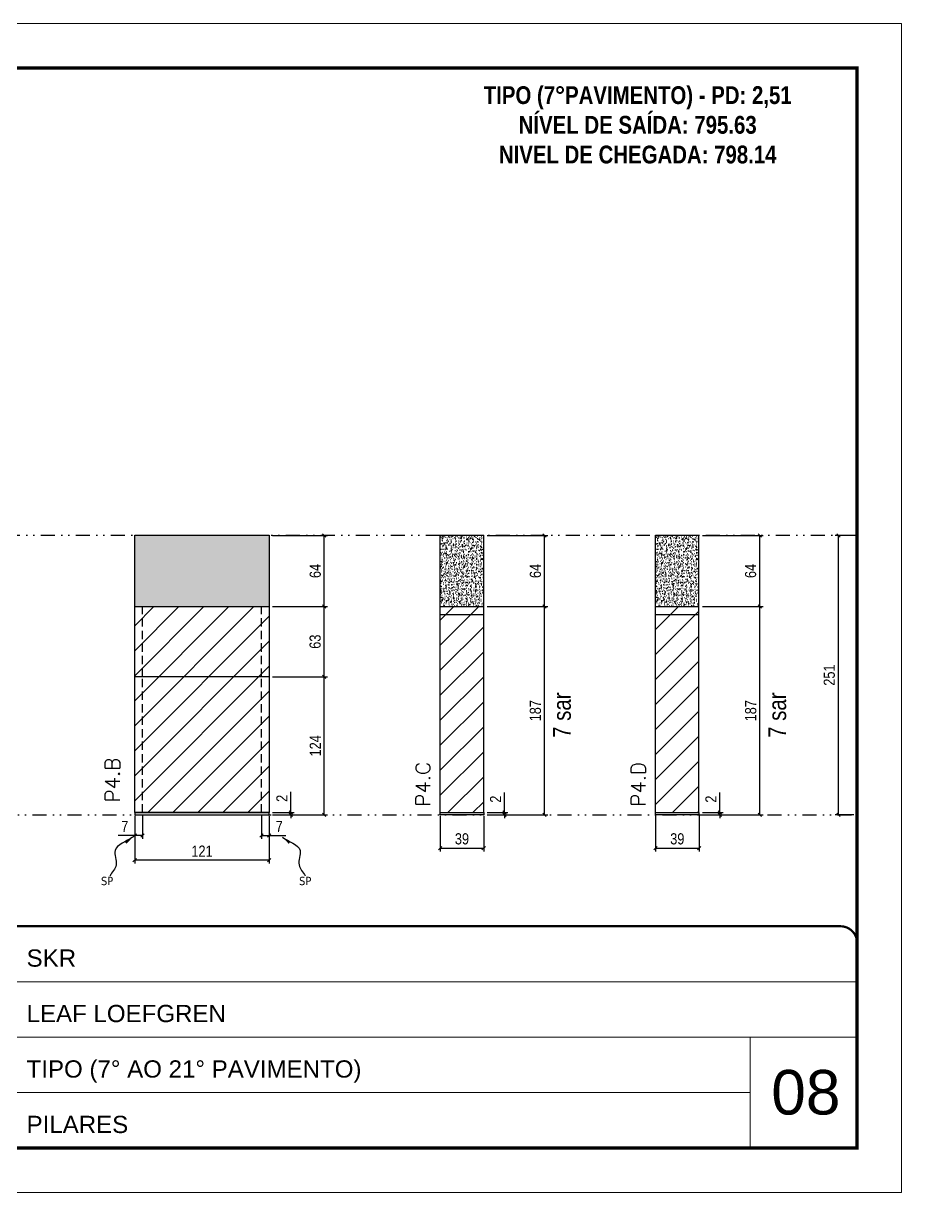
# Model space of a CAD drawing. Extents: x 14400 to 27878, y -21631 to 6985.
# Drawn here: x 19878 to 20667, y 4786 to 5836 of the extents above; entities that cross this region are included whole.
import ezdxf

# ---------------------------------------------------------------- set-up
doc = ezdxf.new("R2010")
doc.units = 0
for name, pattern in [('CONTINUO', [0]), ('DASHED', [0.75, 0.5, -0.25]), ('DIVIDE2', [0.625, 0.25, -0.125, 0, -0.125, 0, -0.125]), ('HIDDEN', [0.375, 0.25, -0.125])]:
    doc.linetypes.add(name, pattern=pattern)
for name, color, linetype, lineweight in [('CARIMBO', 255, 'Continuous', 9), ('Folhas', 255, 'Continuous', 9), ('Hachura', 251, 'Continuous', 9), ('SARRAFO DE PRESSAO', 251, 'DASHED', 9), ('Texto Seção', 7, 'Continuous', 15)]:
    doc.layers.add(name, color=color, linetype=linetype, lineweight=lineweight)
for name, color, linetype in [('COTA', 241, 'Continuous'), ('NOMENCLATURA', 7, 'Continuous'), ('Nível', 160, 'Continuous'), ('Painéis', 200, 'Continuous'), ('SARR_2.2x7', 40, 'Continuous'), ('Sarrafo de Pressão', 42, 'HIDDEN'), ('texto', 7, 'Continuous')]:
    doc.layers.add(name, color=color, linetype=linetype)
doc.styles.add('ARIAL', font='arial.ttf')
doc.styles.add('ARIAL_NARROW', font='ARIALN.TTF', dxfattribs={"height": 0.2})
doc.styles.add('COTA TECNICA', font='techl___.ttf', dxfattribs={"height": 10})
doc.styles.add('COTA TECNICA-50', font='techl___.ttf', dxfattribs={"height": 10})
doc.styles.add('REGUA-120', font='ROMANS.shx', dxfattribs={"height": 15})
doc.styles.add('ROMANC', font='techb___.ttf', dxfattribs={"height": 2.5})
doc.styles.get("Standard").update_dxf_attribs({"font": 'arial.ttf'})
doc.dimstyles.new('COTA PAINEL-50', dxfattribs={"dimtxt": 10, "dimasz": 3, "dimexe": 3, "dimexo": 3, "dimgap": 3, "dimtad": 1, "dimdec": 1, "dimzin": 12, "dimdsep": 46, "dimtxsty": 'COTA TECNICA-50', "dimblk1": 'OBLIQUE', "dimblk2": 'OBLIQUE', "dimsah": 1, "dimcen": 0.9, "dimclrd": 4, "dimclre": 4, "dimclrt": 240, "dimadec": 1, "dimazin": 3, "dimtfac": 1, "dimtdec": 1, "dimtmove": 0, "dimatfit": 3, "dimfxl": 1, "dimtolj": 1, "dimtzin": 12, "dimarcsym": 0})
doc.dimstyles.new('PAINEL', dxfattribs={"dimtxt": 10, "dimasz": 3, "dimexe": 3, "dimexo": 3, "dimgap": 3, "dimtad": 1, "dimdec": 1, "dimzin": 12, "dimdsep": 46, "dimtxsty": 'COTA TECNICA', "dimblk1": 'OBLIQUE', "dimblk2": 'OBLIQUE', "dimsah": 1, "dimcen": 0.9, "dimclrd": 4, "dimclre": 4, "dimclrt": 240, "dimadec": 1, "dimazin": 3, "dimtfac": 1, "dimtdec": 1, "dimtmove": 0, "dimatfit": 3, "dimfxl": 1, "dimtolj": 1, "dimtzin": 12, "dimarcsym": 0})
doc.dimstyles.get("Standard").update_dxf_attribs({"dimtxt": 0.18, "dimasz": 0.18, "dimexe": 0.18, "dimexo": 0.0625, "dimgap": 0.09, "dimtad": 0, "dimtih": 1, "dimtoh": 1, "dimdec": 4, "dimzin": 0, "dimdsep": 46, "dimtxsty": 'Standard', "dimcen": 0.09, "dimadec": 0, "dimazin": 0, "dimtfac": 1, "dimtdec": 4, "dimtofl": 0, "dimtmove": 0, "dimatfit": 3, "dimfxl": 1, "dimtolj": 1, "dimtzin": 0, "dimarcsym": 0})

# ---------------------------------------------------------------- blocks, each defined once
blk = doc.blocks.new('9999999999')
at = {"color": 30, "linetype": 'CONTINUO'}
for p, q in [((98564.6, 34379.6), (99584, 34379.6)), ((98564.6, 34329.8), (99488, 34329.8)), ((99584, 34329.8), (99488, 34329.8)), ((99488, 34329.8), (99488, 34230.2)), ((98564.6, 34280), (99488, 34280))]:
    blk.add_line(p, q, dxfattribs=at)
at = {"color": 30, "linetype": 'CONTINUO', "const_width": 2}
blk.add_lwpolyline([(99584, 34230.2), (99584, 34414.4, 0.414214), (99569, 34429.4), (98229, 34429.4, 0.414214), (98214, 34414.4), (98214, 34245.2, 0.414214), (98229, 34230.2), (99584, 34230.2)], format="xyb", dxfattribs=at)
at = {"layer": 'Folhas'}
blk.add_lwpolyline([(98139, 34190.2), (99624, 34190.2), (99624, 35240.2), (98139, 35240.2)], close=True, dxfattribs=at)
at = {"layer": 'Folhas', "color": 30, "const_width": 3}
blk.add_lwpolyline([(98214, 34230.2), (99584, 34230.2), (99584, 35200.2), (98214, 35200.2)], close=True, dxfattribs=at)
at = {"color": 7, "linetype": 'Continuous', "ltscale": 5, "style": 'ARIAL'}
for s, height, p in [('SKR', 15.48, (98837.7, 34393.1)), ('LEAF LOEFGREN', 15.483, (98837.7, 34343.3)), ('TIPO (7° AO 21° PAVIMENTO)', 15.483, (98837.7, 34293.5)), ('PILARES', 15.48, (98837.7, 34243.7))]:
    blk.add_text(s, height=height, dxfattribs=at).set_placement(p)
blk = doc.blocks.new('_Oblique')
at = {"color": 0, "linetype": 'ByBlock', "lineweight": -2}
blk.add_line((-0.5, -0.5), (0.5, 0.5), dxfattribs=at)
blk = doc.blocks.new('*D807')
at = {"layer": 'COTA', "color": 4, "lineweight": -2, "transparency": 16777216}
for p, q in [((20624, 5376.4), (20607.1, 5376.4)), ((20610.1, 5125.4), (20610.1, 5376.4)), ((20624, 5125.4), (20607.1, 5125.4))]:
    blk.add_line(p, q, dxfattribs=at)
at = {"layer": 'Defpoints', "color": 0, "transparency": 16777216}
for p in [(20610.1, 5376.4), (20627, 5376.4), (20627, 5125.4)]:
    blk.add_point(p, dxfattribs=at)
at = {"layer": 'COTA', "color": 4, "lineweight": -2, "transparency": 16777216, "xscale": 3, "yscale": 3, "zscale": 3}
for p, rotation in [((20610.1, 5376.4), 90), ((20610.1, 5125.4), 270)]:
    blk.add_blockref('_Oblique', p, dxfattribs=dict(at, rotation=rotation))
at = {"layer": 'COTA', "color": 240, "transparency": 16777216, "insert": (20602, 5250.9), "char_height": 10, "attachment_point": 5, "rotation": 90, "style": 'COTA TECNICA'}
blk.add_mtext('\\A1;251', dxfattribs=at)
blk = doc.blocks.new('*D815')
at = {"layer": 'COTA', "color": 4, "lineweight": -2, "transparency": 16777216}
for p, q in [((19977.8, 5124.4), (19977.8, 5081.8)), ((20098.8, 5124.4), (20098.8, 5081.8)), ((20098.8, 5084.8), (19977.8, 5084.8))]:
    blk.add_line(p, q, dxfattribs=at)
at = {"layer": 'Defpoints', "color": 0, "transparency": 16777216}
for p in [(19977.8, 5127.4), (20098.8, 5127.4), (19977.8, 5084.8)]:
    blk.add_point(p, dxfattribs=at)
at = {"layer": 'COTA', "color": 4, "lineweight": -2, "transparency": 16777216, "xscale": 3, "yscale": 3, "zscale": 3, "rotation": 180}
blk.add_blockref('_Oblique', (19977.8, 5084.8), dxfattribs=at)
at = {"layer": 'COTA', "color": 4, "lineweight": -2, "transparency": 16777216, "xscale": 3, "yscale": 3, "zscale": 3}
blk.add_blockref('_Oblique', (20098.8, 5084.8), dxfattribs=at)
at = {"layer": 'COTA', "color": 240, "transparency": 16777216, "insert": (20038.3, 5092.8), "char_height": 10, "attachment_point": 5, "style": 'COTA TECNICA'}
blk.add_mtext('\\A1;121', dxfattribs=at)
blk = doc.blocks.new('*D816')
at = {"layer": 'COTA', "color": 4, "lineweight": -2, "transparency": 16777216}
for p, q in [((20091.8, 5124.4), (20091.8, 5103.9)), ((20098.8, 5122.4), (20098.8, 5103.9)), ((20091.8, 5106.9), (20098.8, 5106.9)), ((20098.8, 5106.9), (20113.5, 5106.9))]:
    blk.add_line(p, q, dxfattribs=at)
at = {"layer": 'Defpoints', "color": 0, "transparency": 16777216}
for p in [(20091.8, 5127.4), (20098.8, 5125.4), (20098.8, 5106.9)]:
    blk.add_point(p, dxfattribs=at)
at = {"layer": 'COTA', "color": 4, "lineweight": -2, "transparency": 16777216, "xscale": 3, "yscale": 3, "zscale": 3, "rotation": 180}
blk.add_blockref('_Oblique', (20091.8, 5106.9), dxfattribs=at)
at = {"layer": 'COTA', "color": 4, "lineweight": -2, "transparency": 16777216, "xscale": 3, "yscale": 3, "zscale": 3}
blk.add_blockref('_Oblique', (20098.8, 5106.9), dxfattribs=at)
at = {"layer": 'COTA', "color": 240, "transparency": 16777216, "insert": (20107.7, 5115), "char_height": 10, "attachment_point": 5, "style": 'COTA TECNICA-50'}
blk.add_mtext('\\A1;7', dxfattribs=at)
blk = doc.blocks.new('*D817')
at = {"layer": 'COTA', "color": 4, "lineweight": -2, "transparency": 16777216}
for p, q in [((19984.8, 5124.4), (19984.8, 5103.9)), ((19977.8, 5122.4), (19977.8, 5103.9)), ((19977.8, 5106.9), (19963.1, 5106.9)), ((19984.8, 5106.9), (19977.8, 5106.9))]:
    blk.add_line(p, q, dxfattribs=at)
at = {"layer": 'Defpoints', "color": 0, "transparency": 16777216}
for p in [(19977.8, 5125.4), (19984.8, 5127.4), (19977.8, 5106.9)]:
    blk.add_point(p, dxfattribs=at)
at = {"layer": 'COTA', "color": 4, "lineweight": -2, "transparency": 16777216, "xscale": 3, "yscale": 3, "zscale": 3, "rotation": 180}
blk.add_blockref('_Oblique', (19977.8, 5106.9), dxfattribs=at)
at = {"layer": 'COTA', "color": 4, "lineweight": -2, "transparency": 16777216, "xscale": 3, "yscale": 3, "zscale": 3}
blk.add_blockref('_Oblique', (19984.8, 5106.9), dxfattribs=at)
at = {"layer": 'COTA', "color": 240, "transparency": 16777216, "insert": (19968.9, 5115), "char_height": 10, "attachment_point": 5, "style": 'COTA TECNICA-50'}
blk.add_mtext('\\A1;7', dxfattribs=at)
blk = doc.blocks.new('*D819')
at = {"layer": 'COTA', "color": 4, "linetype": 'ByBlock', "lineweight": -2, "transparency": 16777216}
for p, q in [((20101.8, 5249.4), (20151.2, 5249.4)), ((20148.2, 5125.4), (20148.2, 5249.4)), ((20101.8, 5125.4), (20151.2, 5125.4))]:
    blk.add_line(p, q, dxfattribs=at)
at = {"layer": 'Defpoints', "color": 0, "linetype": 'ByBlock', "transparency": 16777216}
for p in [(20098.8, 5249.4), (20148.2, 5249.4), (20098.8, 5125.4)]:
    blk.add_point(p, dxfattribs=at)
at = {"layer": 'COTA', "color": 4, "linetype": 'ByBlock', "lineweight": -2, "transparency": 16777216, "xscale": 3, "yscale": 3, "zscale": 3}
for p, rotation in [((20148.2, 5249.4), 90), ((20148.2, 5125.4), 270)]:
    blk.add_blockref('_Oblique', p, dxfattribs=dict(at, rotation=rotation))
at = {"layer": 'COTA', "color": 240, "linetype": 'ByBlock', "transparency": 16777216, "insert": (20140.1, 5187.4), "char_height": 10, "attachment_point": 5, "rotation": 90, "style": 'COTA TECNICA'}
blk.add_mtext('\\A1;124', dxfattribs=at)
blk = doc.blocks.new('*D818')
at = {"layer": 'COTA', "color": 4, "lineweight": -2, "transparency": 16777216}
for p, q in [((20118.1, 5127.4), (20118.1, 5146.2)), ((20101.8, 5127.4), (20121.1, 5127.4)), ((20101.8, 5125.4), (20121.1, 5125.4)), ((20118.1, 5125.4), (20118.1, 5127.4)), ((20118.1, 5125.4), (20118.1, 5122.4))]:
    blk.add_line(p, q, dxfattribs=at)
at = {"layer": 'Defpoints', "color": 0, "transparency": 16777216}
for p in [(20098.8, 5127.4), (20098.8, 5125.4), (20118.1, 5125.4)]:
    blk.add_point(p, dxfattribs=at)
at = {"layer": 'COTA', "color": 4, "lineweight": -2, "transparency": 16777216, "xscale": 3, "yscale": 3, "zscale": 3}
for p, rotation in [((20118.1, 5127.4), 270), ((20118.1, 5125.4), 90)]:
    blk.add_blockref('_Oblique', p, dxfattribs=dict(at, rotation=rotation))
at = {"layer": 'COTA', "color": 240, "transparency": 16777216, "insert": (20110.1, 5140.2), "char_height": 10, "attachment_point": 5, "rotation": 90, "style": 'COTA TECNICA-50'}
blk.add_mtext('\\A1;2', dxfattribs=at)
blk = doc.blocks.new('*D820')
at = {"layer": 'COTA', "color": 4, "linetype": 'ByBlock', "lineweight": -2, "transparency": 16777216}
for p, q in [((20101.8, 5249.4), (20151.2, 5249.4)), ((20148.2, 5125.4), (20148.2, 5249.4)), ((20101.8, 5125.4), (20151.2, 5125.4))]:
    blk.add_line(p, q, dxfattribs=at)
at = {"layer": 'Defpoints', "color": 0, "linetype": 'ByBlock', "transparency": 16777216}
for p in [(20098.8, 5249.4), (20148.2, 5249.4), (20098.8, 5125.4)]:
    blk.add_point(p, dxfattribs=at)
at = {"layer": 'COTA', "color": 4, "linetype": 'ByBlock', "lineweight": -2, "transparency": 16777216, "xscale": 3, "yscale": 3, "zscale": 3}
for p, rotation in [((20148.2, 5249.4), 90), ((20148.2, 5125.4), 270)]:
    blk.add_blockref('_Oblique', p, dxfattribs=dict(at, rotation=rotation))
at = {"layer": 'COTA', "color": 240, "linetype": 'ByBlock', "transparency": 16777216, "insert": (20140.1, 5187.4), "char_height": 10, "attachment_point": 5, "rotation": 90, "style": 'COTA TECNICA'}
blk.add_mtext('\\A1;124', dxfattribs=at)
blk = doc.blocks.new('*D821')
at = {"layer": 'COTA', "color": 4, "lineweight": -2, "transparency": 16777216}
for p, q in [((20252.4, 5124.4), (20252.4, 5092.5)), ((20291.4, 5124.4), (20291.4, 5092.5)), ((20252.4, 5095.5), (20291.4, 5095.5))]:
    blk.add_line(p, q, dxfattribs=at)
at = {"layer": 'Defpoints', "color": 0, "transparency": 16777216}
for p in [(20252.4, 5127.4), (20291.4, 5127.4), (20291.4, 5095.5)]:
    blk.add_point(p, dxfattribs=at)
at = {"layer": 'COTA', "color": 4, "lineweight": -2, "transparency": 16777216, "xscale": 3, "yscale": 3, "zscale": 3, "rotation": 180}
blk.add_blockref('_Oblique', (20252.4, 5095.5), dxfattribs=at)
at = {"layer": 'COTA', "color": 4, "lineweight": -2, "transparency": 16777216, "xscale": 3, "yscale": 3, "zscale": 3}
blk.add_blockref('_Oblique', (20291.4, 5095.5), dxfattribs=at)
at = {"layer": 'COTA', "color": 240, "transparency": 16777216, "insert": (20271.9, 5103.8), "char_height": 10, "attachment_point": 5, "style": 'COTA TECNICA'}
blk.add_mtext('\\A1;39', dxfattribs=at)
blk = doc.blocks.new('*D822')
at = {"layer": 'COTA', "color": 4, "lineweight": -2, "transparency": 16777216}
for p, q in [((20310.1, 5127.4), (20310.1, 5145.5)), ((20294.4, 5127.4), (20313.1, 5127.4)), ((20294.4, 5125.4), (20313.1, 5125.4)), ((20310.1, 5125.4), (20310.1, 5127.4)), ((20310.1, 5125.4), (20310.1, 5122.4))]:
    blk.add_line(p, q, dxfattribs=at)
at = {"layer": 'Defpoints', "color": 0, "transparency": 16777216}
for p in [(20291.4, 5127.4), (20291.4, 5125.4), (20310.1, 5127.4)]:
    blk.add_point(p, dxfattribs=at)
at = {"layer": 'COTA', "color": 4, "lineweight": -2, "transparency": 16777216, "xscale": 3, "yscale": 3, "zscale": 3}
for p, rotation in [((20310.1, 5127.4), 270), ((20310.1, 5125.4), 90)]:
    blk.add_blockref('_Oblique', p, dxfattribs=dict(at, rotation=rotation))
at = {"layer": 'COTA', "color": 240, "transparency": 16777216, "insert": (20302.1, 5139.5), "char_height": 10, "attachment_point": 5, "rotation": 90, "style": 'COTA TECNICA-50'}
blk.add_mtext('\\A1;2', dxfattribs=at)
blk = doc.blocks.new('*D823')
at = {"layer": 'COTA', "color": 4, "lineweight": -2, "transparency": 16777216}
for p, q in [((20294.4, 5312.4), (20349, 5312.4)), ((20346, 5125.4), (20346, 5312.4)), ((20294.4, 5125.4), (20349, 5125.4))]:
    blk.add_line(p, q, dxfattribs=at)
at = {"layer": 'Defpoints', "color": 0, "transparency": 16777216}
for p in [(20291.4, 5312.4), (20346, 5312.4), (20291.4, 5125.4)]:
    blk.add_point(p, dxfattribs=at)
at = {"layer": 'COTA', "color": 4, "lineweight": -2, "transparency": 16777216, "xscale": 3, "yscale": 3, "zscale": 3}
for p, rotation in [((20346, 5312.4), 90), ((20346, 5125.4), 270)]:
    blk.add_blockref('_Oblique', p, dxfattribs=dict(at, rotation=rotation))
at = {"layer": 'COTA', "color": 240, "transparency": 16777216, "insert": (20337.9, 5218.9), "char_height": 10, "attachment_point": 5, "rotation": 90, "style": 'COTA TECNICA'}
blk.add_mtext('\\A1;187', dxfattribs=at)
blk = doc.blocks.new('*D824')
at = {"layer": 'COTA', "color": 4, "lineweight": -2, "transparency": 16777216}
for p, q in [((20445.9, 5124.4), (20445.9, 5092.5)), ((20484.9, 5124.4), (20484.9, 5092.5)), ((20445.9, 5095.5), (20484.9, 5095.5))]:
    blk.add_line(p, q, dxfattribs=at)
at = {"layer": 'Defpoints', "color": 0, "transparency": 16777216}
for p in [(20445.9, 5127.4), (20484.9, 5127.4), (20484.9, 5095.5)]:
    blk.add_point(p, dxfattribs=at)
at = {"layer": 'COTA', "color": 4, "lineweight": -2, "transparency": 16777216, "xscale": 3, "yscale": 3, "zscale": 3, "rotation": 180}
blk.add_blockref('_Oblique', (20445.9, 5095.5), dxfattribs=at)
at = {"layer": 'COTA', "color": 4, "lineweight": -2, "transparency": 16777216, "xscale": 3, "yscale": 3, "zscale": 3}
blk.add_blockref('_Oblique', (20484.9, 5095.5), dxfattribs=at)
at = {"layer": 'COTA', "color": 240, "transparency": 16777216, "insert": (20465.4, 5103.8), "char_height": 10, "attachment_point": 5, "style": 'COTA TECNICA'}
blk.add_mtext('\\A1;39', dxfattribs=at)
blk = doc.blocks.new('*D825')
at = {"layer": 'COTA', "color": 4, "lineweight": -2, "transparency": 16777216}
for p, q in [((20503.6, 5127.4), (20503.6, 5145.5)), ((20487.9, 5127.4), (20506.6, 5127.4)), ((20487.9, 5125.4), (20506.6, 5125.4)), ((20503.6, 5125.4), (20503.6, 5127.4)), ((20503.6, 5125.4), (20503.6, 5122.4))]:
    blk.add_line(p, q, dxfattribs=at)
at = {"layer": 'Defpoints', "color": 0, "transparency": 16777216}
for p in [(20484.9, 5127.4), (20484.9, 5125.4), (20503.6, 5127.4)]:
    blk.add_point(p, dxfattribs=at)
at = {"layer": 'COTA', "color": 4, "lineweight": -2, "transparency": 16777216, "xscale": 3, "yscale": 3, "zscale": 3}
for p, rotation in [((20503.6, 5127.4), 270), ((20503.6, 5125.4), 90)]:
    blk.add_blockref('_Oblique', p, dxfattribs=dict(at, rotation=rotation))
at = {"layer": 'COTA', "color": 240, "transparency": 16777216, "insert": (20495.6, 5139.5), "char_height": 10, "attachment_point": 5, "rotation": 90, "style": 'COTA TECNICA-50'}
blk.add_mtext('\\A1;2', dxfattribs=at)
blk = doc.blocks.new('*D826')
at = {"layer": 'COTA', "color": 4, "lineweight": -2, "transparency": 16777216}
for p, q in [((20487.9, 5312.4), (20542.5, 5312.4)), ((20539.5, 5125.4), (20539.5, 5312.4)), ((20487.9, 5125.4), (20542.5, 5125.4))]:
    blk.add_line(p, q, dxfattribs=at)
at = {"layer": 'Defpoints', "color": 0, "transparency": 16777216}
for p in [(20484.9, 5312.4), (20539.5, 5312.4), (20484.9, 5125.4)]:
    blk.add_point(p, dxfattribs=at)
at = {"layer": 'COTA', "color": 4, "lineweight": -2, "transparency": 16777216, "xscale": 3, "yscale": 3, "zscale": 3}
for p, rotation in [((20539.5, 5312.4), 90), ((20539.5, 5125.4), 270)]:
    blk.add_blockref('_Oblique', p, dxfattribs=dict(at, rotation=rotation))
at = {"layer": 'COTA', "color": 240, "transparency": 16777216, "insert": (20531.4, 5218.9), "char_height": 10, "attachment_point": 5, "rotation": 90, "style": 'COTA TECNICA'}
blk.add_mtext('\\A1;187', dxfattribs=at)
blk = doc.blocks.new('*D970')
at = {"layer": 'COTA', "color": 4, "lineweight": -2, "transparency": 16777216}
for p, q in [((20101.8, 5312.4), (20151.2, 5312.4)), ((20148.2, 5249.4), (20148.2, 5312.4)), ((20101.8, 5249.4), (20151.2, 5249.4))]:
    blk.add_line(p, q, dxfattribs=at)
at = {"layer": 'Defpoints', "color": 0, "transparency": 16777216}
for p in [(20098.8, 5312.4), (20148.2, 5312.4), (20098.8, 5249.4)]:
    blk.add_point(p, dxfattribs=at)
at = {"layer": 'COTA', "color": 4, "lineweight": -2, "transparency": 16777216, "xscale": 3, "yscale": 3, "zscale": 3}
for p, rotation in [((20148.2, 5312.4), 90), ((20148.2, 5249.4), 270)]:
    blk.add_blockref('_Oblique', p, dxfattribs=dict(at, rotation=rotation))
at = {"layer": 'COTA', "color": 240, "transparency": 16777216, "insert": (20140, 5280.9), "char_height": 10, "attachment_point": 5, "rotation": 90, "style": 'COTA TECNICA'}
blk.add_mtext('\\A1;63', dxfattribs=at)
blk = doc.blocks.new('*D971')
at = {"layer": 'COTA', "color": 4, "lineweight": -2, "transparency": 16777216}
for p, q in [((20101.8, 5376.4), (20151.2, 5376.4)), ((20148.2, 5312.4), (20148.2, 5376.4)), ((20101.8, 5312.4), (20151.2, 5312.4))]:
    blk.add_line(p, q, dxfattribs=at)
at = {"layer": 'Defpoints', "color": 0, "transparency": 16777216}
for p in [(20098.8, 5376.4), (20148.2, 5376.4), (20098.8, 5312.4)]:
    blk.add_point(p, dxfattribs=at)
at = {"layer": 'COTA', "color": 4, "lineweight": -2, "transparency": 16777216, "xscale": 3, "yscale": 3, "zscale": 3}
for p, rotation in [((20148.2, 5376.4), 90), ((20148.2, 5312.4), 270)]:
    blk.add_blockref('_Oblique', p, dxfattribs=dict(at, rotation=rotation))
at = {"layer": 'COTA', "color": 240, "transparency": 16777216, "insert": (20140.1, 5344.4), "char_height": 10, "attachment_point": 5, "rotation": 90, "style": 'COTA TECNICA'}
blk.add_mtext('\\A1;64', dxfattribs=at)
blk = doc.blocks.new('*D976')
at = {"layer": 'COTA', "color": 4, "lineweight": -2, "transparency": 16777216}
for p, q in [((20294.4, 5376.4), (20349, 5376.4)), ((20346, 5312.4), (20346, 5376.4)), ((20294.4, 5312.4), (20349, 5312.4))]:
    blk.add_line(p, q, dxfattribs=at)
at = {"layer": 'Defpoints', "color": 0, "transparency": 16777216}
for p in [(20291.4, 5376.4), (20346, 5376.4), (20291.4, 5312.4)]:
    blk.add_point(p, dxfattribs=at)
at = {"layer": 'COTA', "color": 4, "lineweight": -2, "transparency": 16777216, "xscale": 3, "yscale": 3, "zscale": 3}
for p, rotation in [((20346, 5376.4), 90), ((20346, 5312.4), 270)]:
    blk.add_blockref('_Oblique', p, dxfattribs=dict(at, rotation=rotation))
at = {"layer": 'COTA', "color": 240, "transparency": 16777216, "insert": (20337.9, 5344.4), "char_height": 10, "attachment_point": 5, "rotation": 90, "style": 'COTA TECNICA'}
blk.add_mtext('\\A1;64', dxfattribs=at)
blk = doc.blocks.new('*D977')
at = {"layer": 'COTA', "color": 4, "lineweight": -2, "transparency": 16777216}
for p, q in [((20487.9, 5376.4), (20542.5, 5376.4)), ((20539.5, 5312.4), (20539.5, 5376.4)), ((20487.9, 5312.4), (20542.5, 5312.4))]:
    blk.add_line(p, q, dxfattribs=at)
at = {"layer": 'Defpoints', "color": 0, "transparency": 16777216}
for p in [(20484.9, 5376.4), (20539.5, 5376.4), (20484.9, 5312.4)]:
    blk.add_point(p, dxfattribs=at)
at = {"layer": 'COTA', "color": 4, "lineweight": -2, "transparency": 16777216, "xscale": 3, "yscale": 3, "zscale": 3}
for p, rotation in [((20539.5, 5376.4), 90), ((20539.5, 5312.4), 270)]:
    blk.add_blockref('_Oblique', p, dxfattribs=dict(at, rotation=rotation))
at = {"layer": 'COTA', "color": 240, "transparency": 16777216, "insert": (20531.3, 5344.4), "char_height": 10, "attachment_point": 5, "rotation": 90, "style": 'COTA TECNICA'}
blk.add_mtext('\\A1;64', dxfattribs=at)

msp = doc.modelspace()

# ---------------------------------------------------------------- hatches: boundary and pattern name
at = {"layer": 'COTA', "linetype": 'ByBlock'}
h = msp.add_hatch(dxfattribs=at)
h.set_pattern_fill('AR-CONC', color=256, scale=0.03)
h.paths.add_polyline_path([(20098.805, 5376.435), (19977.805, 5376.435), (19977.805, 5312.435), (20098.805, 5312.435)])
h = msp.add_hatch(dxfattribs=at)
h.set_pattern_fill('AR-CONC', color=256, scale=0.03)
h.set_pattern_definition([(50, (2969.978, 10282.176), (5.4655401, -0.4781726), [0.5715, -6.2865]), (355, (2969.978, 10282.176), (-1.0573026, 5.7317054), [0.4572, -5.0292175]), (100.451445, (2970.4334, 10282.136), (4.4082374, 5.2535326), [0.4857003, -5.3427073]), (46.1842, (2969.978, 10283.7), (8.1323712, -1.2612698), [0.85725, -9.42975]), (96.63556, (2970.656, 10283.595), (7.122124, 7.4227837), [0.7285507, -8.0140682]), (351.18415, (2969.978, 10283.7), (7.122124, 7.4227837), [0.685799, -7.543792]), (21, (2970.74, 10283.319), (4.5484317, -3.067956), [0.5715, -6.2865]), (326, (2970.74, 10283.319), (1.8540609, 5.525639), [0.4572, -5.0292]), (71.451445, (2971.119, 10283.0633), (6.4024926, 2.457683), [0.4857003, -5.3426981]), (37.5, (2969.978, 10282.176), (0.0926581, 2.53665117), [0, -4.96824, 0, -5.1054, 0, -5.04825]), (7.5, (2969.978, 10282.176), (2.00458988, 3.00541724), [0, -2.91084, 0, -4.85394, 0, -1.92405]), (327.5, (2968.2787, 10282.176), (4.06771786, -0.17186232), [0, -1.905, 0, -5.9436, 0, -7.8867]), (317.5, (2967.5167, 10282.176), (4.44387544, 0.7627947), [0, -2.4765, 0, -3.94716, 0, -5.6007])])
h.paths.add_polyline_path([(20291.41, 5376.435), (20252.41, 5376.435), (20252.41, 5312.435), (20291.41, 5312.435)])
h = msp.add_hatch(dxfattribs=at)
h.set_pattern_fill('AR-CONC', color=256, scale=0.03)
h.set_pattern_definition([(50, (3163.4526, 10282.176), (5.4655401, -0.4781726), [0.5715, -6.2865]), (355, (3163.4526, 10282.176), (-1.0573026, 5.7317054), [0.4572, -5.0292175]), (100.451445, (3163.908, 10282.136), (4.4082374, 5.2535326), [0.4857003, -5.3427073]), (46.1842, (3163.4526, 10283.7), (8.1323712, -1.2612698), [0.85725, -9.42975]), (96.63556, (3164.13, 10283.595), (7.122124, 7.4227837), [0.7285507, -8.0140682]), (351.18415, (3163.453, 10283.7), (7.122124, 7.4227837), [0.685799, -7.543792]), (21, (3164.2146, 10283.319), (4.5484317, -3.067956), [0.5715, -6.2865]), (326, (3164.2146, 10283.319), (1.8540609, 5.525639), [0.4572, -5.0292]), (71.451445, (3164.5937, 10283.0633), (6.4024926, 2.457683), [0.4857003, -5.3426981]), (37.5, (3163.4526, 10282.176), (0.0926581, 2.53665117), [0, -4.96824, 0, -5.1054, 0, -5.04825]), (7.5, (3163.4526, 10282.176), (2.00458988, 3.00541724), [0, -2.91084, 0, -4.85394, 0, -1.92405]), (327.5, (3161.7534, 10282.176), (4.06771786, -0.17186232), [0, -1.905, 0, -5.9436, 0, -7.8867]), (317.5, (3160.9914, 10282.176), (4.44387544, 0.7627947), [0, -2.4765, 0, -3.94716, 0, -5.6007])])
h.paths.add_polyline_path([(20484.885, 5376.435), (20445.885, 5376.435), (20445.885, 5312.435), (20484.885, 5312.435)])
at = {"layer": 'Hachura'}
h = msp.add_hatch(dxfattribs=at)
h.set_pattern_fill('ANSI31', color=256, scale=5)
h.paths.add_polyline_path([(19822.061, 5249.435), (19701.061, 5249.435), (19701.061, 5127.435), (19822.061, 5127.435)])
h.paths.add_polyline_path([(20098.805, 5249.435), (19977.805, 5249.435), (19977.805, 5127.435), (20098.805, 5127.435)])
h.paths.add_polyline_path([(20098.805, 5312.435), (19977.805, 5312.435), (19977.805, 5249.435), (20098.805, 5249.435)])
h = msp.add_hatch(dxfattribs=at)
h.set_pattern_fill('ANSI31', color=256, scale=5)
h.paths.add_polyline_path([(20291.41, 5312.435), (20252.41, 5312.435), (20252.41, 5127.435), (20291.41, 5127.435)])
h.paths.add_polyline_path([(20484.885, 5312.435), (20445.885, 5312.435), (20445.885, 5127.435), (20484.885, 5127.435)])

# ---------------------------------------------------------------- linework, layer by layer
at = {"layer": 'COTA'}
for p, q in [((19977.805, 5312.435), (19977.805, 5376.435)), ((19977.805, 5376.435), (20098.805, 5376.435)), ((20098.805, 5376.435), (20098.805, 5312.435))]:
    msp.add_line(p, q, dxfattribs=at)
at = {"layer": 'COTA', "linetype": 'ByBlock'}
for p, q in [((20252.41, 5376.435), (20291.41, 5376.435)), ((20252.41, 5312.435), (20252.41, 5376.435)), ((20291.41, 5312.435), (20291.41, 5376.435)), ((20445.885, 5376.435), (20484.885, 5376.435)), ((20445.885, 5312.435), (20445.885, 5376.435)), ((20484.885, 5312.435), (20484.885, 5376.435))]:
    msp.add_line(p, q, dxfattribs=at)
at = {"layer": 'Nível', "color": 4, "linetype": 'DIVIDE2', "ltscale": 50}
for p, q in [((19641.889, 5376.435), (20626.967, 5376.435)), ((19256.967, 5125.435), (20626.967, 5125.435))]:
    msp.add_line(p, q, dxfattribs=at)
at = {"layer": 'Painéis'}
for p, q in [((20252.41, 5127.435), (20252.41, 5313.198)), ((20445.885, 5127.435), (20445.885, 5313.198)), ((19977.805, 5127.435), (19977.805, 5312.435)), ((19977.805, 5312.435), (20098.805, 5312.435)), ((20098.805, 5312.435), (20098.805, 5127.435)), ((20252.41, 5312.435), (20291.41, 5312.435)), ((20291.41, 5127.435), (20291.41, 5312.435)), ((20445.885, 5312.435), (20484.885, 5312.435)), ((20484.885, 5127.435), (20484.885, 5312.435)), ((20098.805, 5249.435), (19977.805, 5249.435)), ((19977.805, 5127.435), (20098.805, 5127.435)), ((20252.41, 5127.435), (20291.41, 5127.435)), ((20252.41, 5127.435), (20291.41, 5127.435)), ((20252.41, 5125.435), (20252.41, 5127.435)), ((20291.41, 5125.435), (20252.41, 5125.435)), ((20291.41, 5127.435), (20291.41, 5125.435)), ((20445.885, 5127.435), (20484.885, 5127.435)), ((20445.885, 5127.435), (20484.885, 5127.435)), ((20445.885, 5125.435), (20445.885, 5127.435)), ((20484.885, 5125.435), (20445.885, 5125.435)), ((20484.885, 5127.435), (20484.885, 5125.435))]:
    msp.add_line(p, q, dxfattribs=at)
msp.add_lwpolyline([(20098.805, 5127.435), (19977.805, 5127.435), (19977.805, 5125.435), (20098.805, 5125.435)], close=True, dxfattribs=at)
at = {"layer": 'SARR_2.2x7'}
for p, q in [((20252.41, 5305.435), (20291.41, 5305.435)), ((20445.885, 5305.435), (20484.885, 5305.435))]:
    msp.add_line(p, q, dxfattribs=at)
at = {"layer": 'Sarrafo de Pressão', "ltscale": 30}
for p, q in [((19984.805, 5249.435), (19984.805, 5312.435)), ((20091.805, 5249.435), (20091.805, 5312.435)), ((19984.805, 5127.435), (19984.805, 5249.435)), ((20091.805, 5127.435), (20091.805, 5249.435))]:
    msp.add_line(p, q, dxfattribs=at)

# ---------------------------------------------------------------- block references
at = {"layer": 'SARRAFO DE PRESSAO', "color": 6, "linetype": 'ByBlock'}
msp.add_blockref('9999999999', (-78957.011, -29404.053), dxfattribs=at)

# ---------------------------------------------------------------- texts
at = {"layer": 'CARIMBO', "style": 'ARIAL'}
msp.add_text('08', height=40, dxfattribs=at).set_placement((20549.828, 4856.296))
at = {"layer": 'NOMENCLATURA', "style": 'ARIAL_NARROW'}
for p in [(20369.692, 5194.528), (20563.167, 5194.528)]:
    msp.add_text('7 sar', height=16, rotation=90, dxfattribs=at).set_placement(p)
at = {"layer": 'NOMENCLATURA', "color": 2, "insert": (20429.806, 5779.737), "char_height": 16, "attachment_point": 2, "style": 'ROMANC'}
msp.add_mtext_dynamic_manual_height_columns('TIPO (7°PAVIMENTO) - PD: 2,51\\PNÍVEL DE SAÍDA: 795.63\\PNIVEL DE CHEGADA: 798.14', width=432.35115, gutter_width=1, heights=[0], dxfattribs=at)
at = {"layer": 'texto', "color": 0, "char_height": 7.5, "attachment_point": 5}
for insert in [(19953.028, 5065.944), (20131.053, 5065.944)]:
    msp.add_mtext('{\\fTahoma|b0|i0|c0|p34;\\C4;SP}', dxfattribs=dict(at, insert=insert))
at = {"layer": 'Texto Seção', "char_height": 13, "width": 285.32988, "attachment_point": 7, "rotation": 90, "style": 'REGUA-120'}
for s, insert in [('P4.B', (19964.334, 5136.687)), ('P4.C', (20243.37, 5132.847)), ('P4.D', (20436.844, 5132.847))]:
    msp.add_mtext(s, dxfattribs=dict(at, insert=insert))

# ---------------------------------------------------------------- dimensions: what is measured, and where the dimension line sits
at = {"layer": 'COTA'}
for base, p1, p2, angle, dimstyle, picture, middle in [((20148.172, 5376.435), (20098.805, 5312.435), (20098.805, 5376.435), 90, 'PAINEL', '*D971', (20140.07, 5344.435)), ((20345.977, 5376.435), (20291.41, 5312.435), (20291.41, 5376.435), 90, 'PAINEL', '*D976', (20337.875, 5344.435)), ((20539.452, 5376.435), (20484.885, 5312.435), (20484.885, 5376.435), 90, 'PAINEL', '*D977', (20531.349, 5344.435)), ((20610.132, 5376.435), (20626.967, 5125.435), (20626.967, 5376.435), 90, 'PAINEL', '*D807', (20602.023, 5250.935)), ((20148.172, 5312.435), (20098.805, 5249.435), (20098.805, 5312.435), 90, 'PAINEL', '*D970', (20139.953, 5280.935)), ((19977.805, 5106.925), (19984.805, 5127.435), (19977.805, 5125.435), 180, 'COTA PAINEL-50', '*D817', (19968.94, 5114.998))]:
    dim = msp.add_linear_dim(base=base, p1=p1, p2=p2, angle=angle, dimstyle=dimstyle, dxfattribs=at)
    dim.commit()
    dim.dimension.update_dxf_attribs({"geometry": picture, "text_midpoint": middle})
for base, p1, p2, angle, picture, middle in [((20345.977, 5312.435), (20291.41, 5125.435), (20291.41, 5312.435), 90, '*D823', (20337.882, 5218.935)), ((20539.452, 5312.435), (20484.885, 5125.435), (20484.885, 5312.435), 90, '*D826', (20531.356, 5218.935)), ((19977.805, 5084.757), (20098.805, 5127.435), (19977.805, 5127.435), 180, '*D815', (20038.305, 5092.816))]:
    dim = msp.add_linear_dim(base=base, p1=p1, p2=p2, angle=angle, dimstyle='PAINEL', override={"dimarcsym": 2}, dxfattribs=at)
    dim.commit()
    dim.dimension.update_dxf_attribs({"geometry": picture, "text_midpoint": middle})
at = {"layer": 'COTA', "linetype": 'ByBlock'}
for picture in ['*D819', '*D820']:
    dim = msp.add_aligned_dim(p1=(20098.805, 5125.435), p2=(20098.805, 5249.435), distance=-49.367, dimstyle='PAINEL', dxfattribs=at)
    dim.commit()
    dim.dimension.update_dxf_attribs({"geometry": picture, "text_midpoint": (20140.099, 5187.435)})
at = {"layer": 'COTA'}
for base, p1, p2, picture, middle in [((20118.063, 5125.435), (20098.805, 5127.435), (20098.805, 5125.435), '*D818', (20118.063, 5140.182)), ((20310.112, 5127.435), (20291.41, 5125.435), (20291.41, 5127.435), '*D822', (20310.112, 5139.491)), ((20503.586, 5127.435), (20484.885, 5125.435), (20484.885, 5127.435), '*D825', (20503.586, 5139.491))]:
    dim = msp.add_linear_dim(base=base, p1=p1, p2=p2, angle=90, dimstyle='COTA PAINEL-50', dxfattribs=at)
    dim.commit()
    dim.dimension.update_dxf_attribs({"geometry": picture, "text_midpoint": middle, "dimtype": 160})
dim = msp.add_linear_dim(base=(20098.805, 5106.925), p1=(20091.805, 5127.435), p2=(20098.805, 5125.435), dimstyle='COTA PAINEL-50', dxfattribs=at)
dim.commit()
dim.dimension.update_dxf_attribs({"geometry": '*D816', "text_midpoint": (20107.671, 5114.998)})
for base, p1, p2, picture, middle in [((20291.41, 5095.541), (20252.41, 5127.435), (20291.41, 5127.435), '*D821', (20271.91, 5103.79)), ((20484.885, 5095.541), (20445.885, 5127.435), (20484.885, 5127.435), '*D824', (20465.385, 5103.79))]:
    dim = msp.add_linear_dim(base=base, p1=p1, p2=p2, dimstyle='PAINEL', override={"dimarcsym": 2}, dxfattribs=at)
    dim.commit()
    dim.dimension.update_dxf_attribs({"geometry": picture, "text_midpoint": middle})

# ---------------------------------------------------------------- leaders
at = {"layer": 'COTA', "path_type": 1}
for points in [[(19975.976, 5105.255), (19960.191, 5093.42), (19961.116, 5080.413), (19955.563, 5070.631)], [(20110.634, 5105.255), (20126.419, 5093.42), (20125.494, 5080.413), (20131.047, 5070.631)]]:
    msp.add_leader(points, dimstyle='Standard', override={"dimasz": 8}, dxfattribs=at)

doc.saveas('drawing.dxf')
